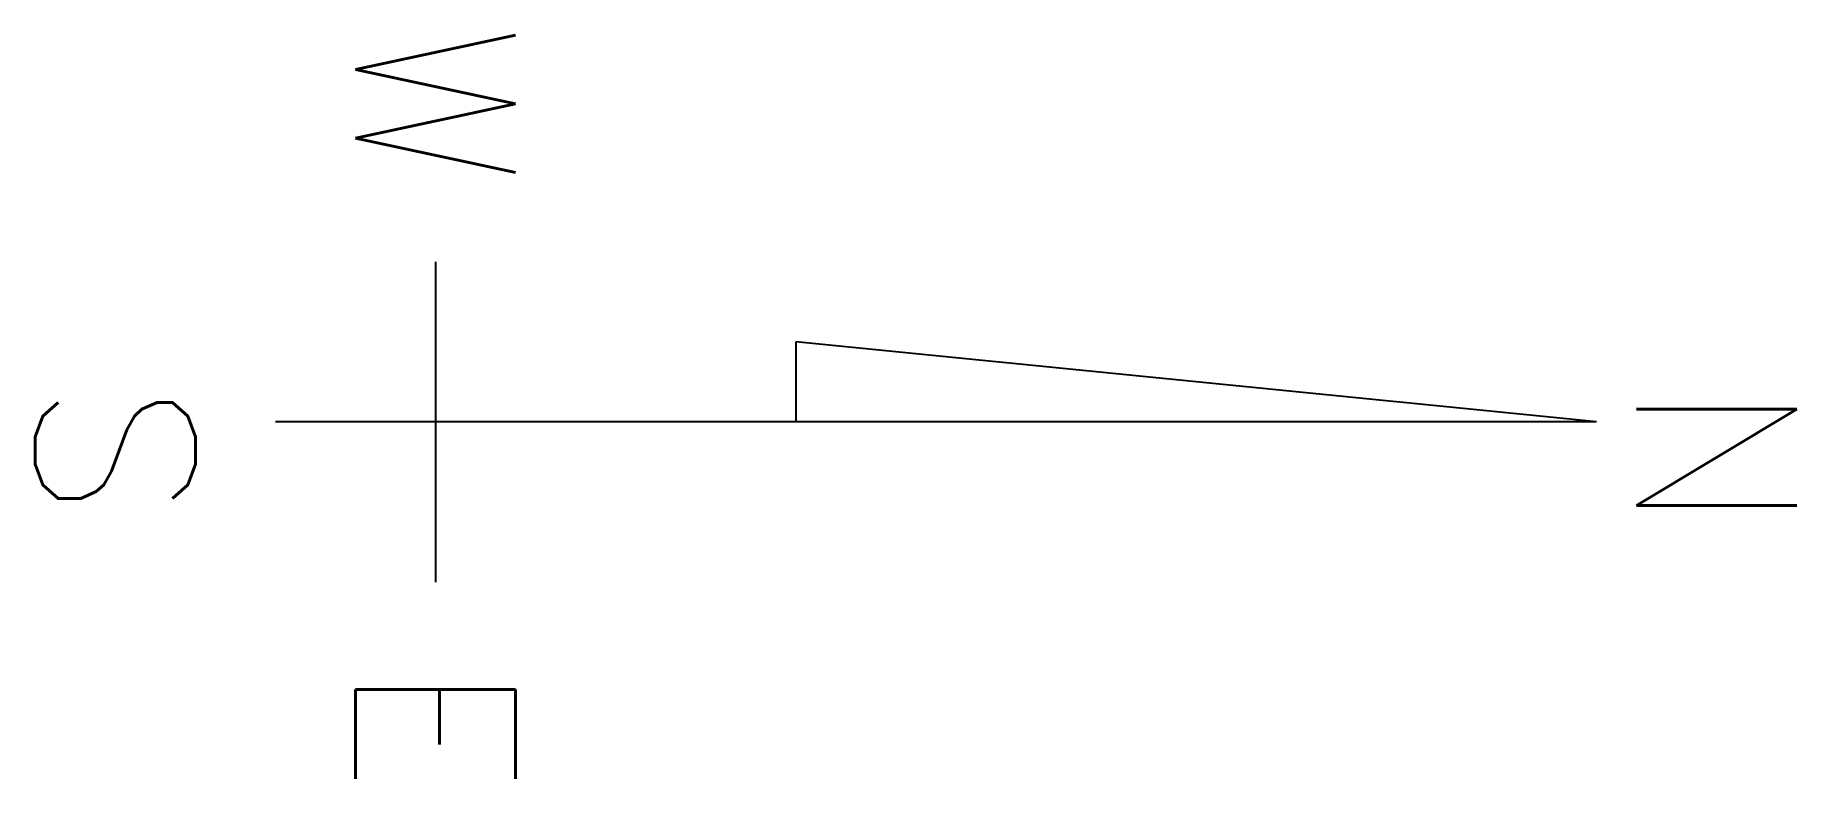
# Model space of a CAD drawing. Header units: metres. Extents: x -0.31 to 1.06, y -0.28 to 0.3.
import ezdxf

# ---------------------------------------------------------------- set-up
doc = ezdxf.new("R2010")
doc.units = ezdxf.units.M
doc.styles.add('SIMPLEX', font='SIMPLEX.SHX')

msp = doc.modelspace()

# ---------------------------------------------------------------- linework, layer by layer
for p, q in [((0, 0.125), (0, -0.125)), ((0.28125, 0.0625), (0.28125, 0)), ((0.90625, 0), (0.28125, 0.0625)), ((0.90625, 0), (-0.125, 0))]:
    msp.add_line(p, q)

# ---------------------------------------------------------------- texts
at = {"style": 'SIMPLEX'}
for s, p in [('W', (-0.0625, 0.3125)), ('S', (-0.3125, 0.03125)), ('N', (0.9375, 0.03125)), ('E', (-0.0625, -0.1875))]:
    msp.add_text(s, height=0.125, rotation=270, dxfattribs=at).set_placement(p)

doc.saveas('drawing.dxf')
